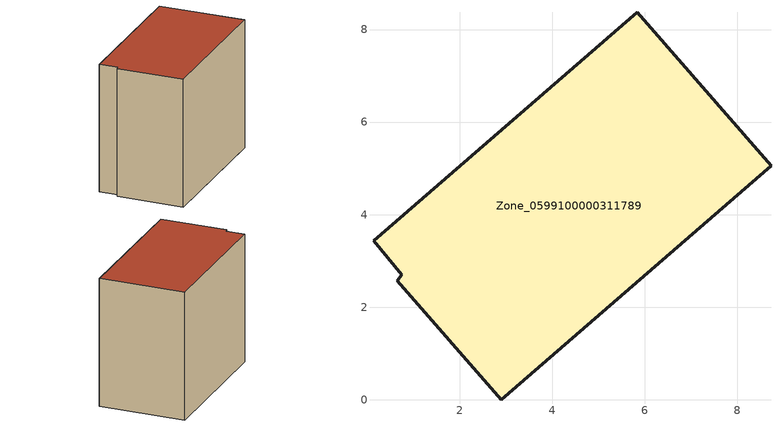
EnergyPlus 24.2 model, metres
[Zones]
Zone_0599100000311789
 floor ground (C_G): 0.74,2.7 0.14,3.43 5.83,8.37 8.72,5.06 2.89,0 0.64,2.58 z0
 wall outside (C_F): 8.72,5.06 5.83,8.37 0.14,3.43 0.74,2.7 0.64,2.58 2.89,0 8.72,5.06 z0:6.67
 roof outside (C_R): 0.14,3.43 0.74,2.7 0.64,2.58 2.89,0 8.72,5.06 5.83,8.37 z6.67
[BUILDING]
Pand.0599100000311789: North Axis=0; Terrain=City; Loads Convergence Tolerance Value=0.04; Temperature Convergence Tolerance Value=0.4; Solar Distribution=FullExterior; Maximum Number of Warmup Days=25; Minimum Number of Warmup Days=1
[Site:Location]
Rotterdam.The.Hague.AP_ZH_NLD Design_Conditions: Latitude=51.96; Longitude=4.45; Time Zone=1; Elevation=-4.5
[SITE:GROUNDTEMPERATURE:BUILDINGSURFACE]
18, 18, 18, 18, 18, 18, 18, 18, 18, 18, 18, 18
[MATERIAL] Thermal Absorptance=0.9; Solar Absorptance=0.7; Visible Absorptance=0.7
Name | Roughness | Thickness | Conductivity | Density | Specific Heat
G.TI.1946 | MediumSmooth | 0.15 | 1 | 540 | 1210
F.TI.1946 | Rough | 0.3 | 0.857143 | 1920 | 840
R.TI.1946 | MediumRough | 0.2 | 0.1 | 1500 | 1000
[CONSTRUCTION]
C_G: G.TI.1946
C_F: F.TI.1946
C_R: R.TI.1946
[ZONE]
Zone_0599100000311789: Type=1; Multiplier=1; Ceiling Height=Autocalculate; Volume=Autocalculate; Floor Area=autocalculate; Part of Total Floor Area=Yes
[ZONEINFILTRATION:DESIGNFLOWRATE]
Infil_Zone_0599100000311789: Zone or ZoneList or Space or SpaceList=Zone_0599100000311789; Schedule=AlwaysOn; Design Flow Rate Calculation Method=Flow/Area; Flow Rate per Floor Area=0.003; Constant Term Coefficient=1; Temperature Term Coefficient=0; Velocity Term Coefficient=0; Velocity Squared Term Coefficient=0
[HVACTEMPLATE:ZONE:IDEALLOADSAIRSYSTEM]
Zone_0599100000311789: Maximum Heating Supply Air Temperature=50; Minimum Cooling Supply Air Temperature=13; Maximum Heating Supply Air Humidity Ratio=0.0156; Minimum Cooling Supply Air Humidity Ratio=0.0077; Heating Limit=NoLimit; Cooling Limit=NoLimit; Dehumidification Control Type=ConstantSensibleHeatRatio; Cooling Sensible Heat Ratio=0.7; Dehumidification Setpoint=60; Humidification Control Type=None; Humidification Setpoint=30; Outdoor Air Method=None; Outdoor Air Flow Rate per Person=0.00944; Outdoor Air Flow Rate per Zone Floor Area=0; Outdoor Air Flow Rate per Zone=0; Demand Controlled Ventilation Type=None; Outdoor Air Economizer Type=NoEconomizer; Heat Recovery Type=None; Sensible Heat Recovery Effectiveness=0.7; Latent Heat Recovery Effectiveness=0.65
[ZONECONTROL:THERMOSTAT]
ThermostatControl_Zone_0599100000311789: Zone or ZoneList=Zone_0599100000311789; Control Type Schedule=DualSetpointControlType; Control 1=Thermostat_Zone_0599100000311789; Temperature Difference Between Cutout And Setpoint=0
[THERMOSTATSETPOINT:DUALSETPOINT]
Thermostat_Zone_0599100000311789: Heating Setpoint Temperature Schedule=HeatingSetpoint_Zone_0599100000311789; Cooling Setpoint Temperature Schedule=CoolingSetpoint_Zone_0599100000311789
[SCHEDULE:COMPACT]
HeatingSetpoint_Zone_0599100000311789: Through: 12/31, For: AllDays, Until: 24:00, 21
CoolingSetpoint_Zone_0599100000311789: Through: 12/31, For: AllDays, Until: 24:00, 24
DualSetpointControlType: Through: 12/31, For: AllDays, Until: 24:00, 4
AlwaysOn: Through: 12/31, For: AllDays, Until: 24:00, 1
